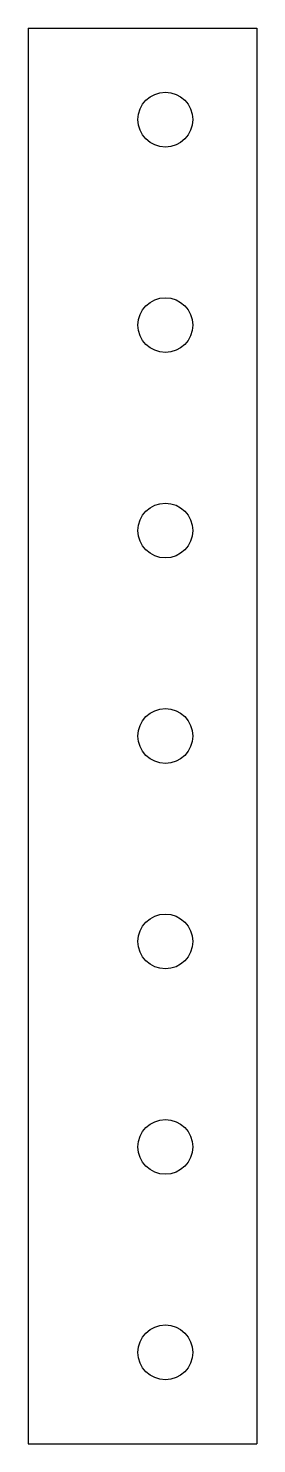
# Model space of a CAD drawing. Extents: x 0 to 100, y -310 to 310.
import ezdxf

# ---------------------------------------------------------------- set-up
doc = ezdxf.new("R2010")
doc.units = 0
doc.layers.get('0').update_dxf_attribs({"linetype": 'CONTINUOUS'})

msp = doc.modelspace()

# ---------------------------------------------------------------- linework, layer by layer
for p, q in [((0, 310), (0, -310)), ((0, 310), (100, 310)), ((100, 310), (100, -310)), ((0, -310), (100, -310))]:
    msp.add_line(p, q)
for centre in [(60, 270), (60, 270), (60, 180), (60, 180), (60, 90), (60, 90), (60, 0), (60, 0), (60, -90), (60, -90), (60, -180), (60, -180), (60, -270), (60, -270)]:
    msp.add_circle(centre, 12)

doc.saveas('drawing.dxf')
